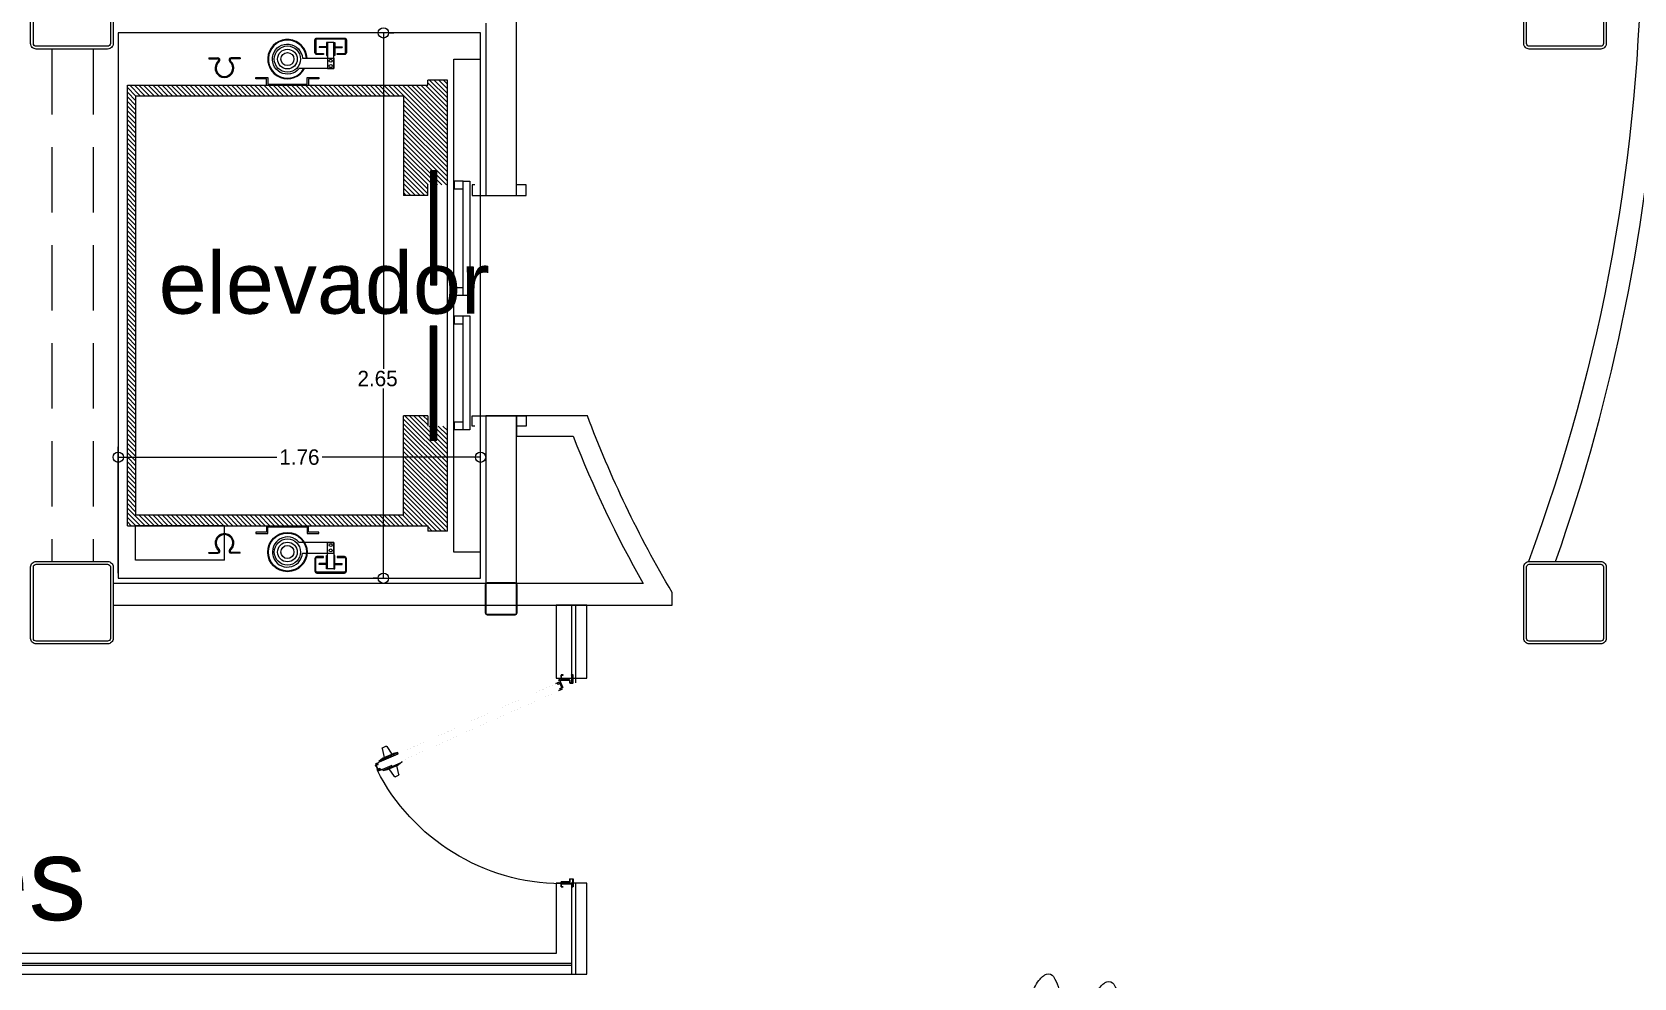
# Model space of a CAD drawing. Header units: millimetres. Extents: x 744843 to 745492, y 2520966 to 2521458.
# Drawn here: x 745341.33 to 745349.11, y 2521145.21 to 2521149.8 of the extents above; entities that cross this region are included whole.
import ezdxf

# ---------------------------------------------------------------- set-up
doc = ezdxf.new("R2010")
doc.units = ezdxf.units.MM
doc.header["$PDMODE"] = 35
doc.header["$PDSIZE"] = 1
doc.linetypes.add('HIDDEN', pattern=[9.525, 6.35, -3.175])
for name, color, linetype, lineweight in [('A-Columnas_Secun', 74, 'Continuous', 20), ('A_Cotas_Interiores', 8, 'Continuous', 20), ('A_Elevador', 6, 'Continuous', 0), ('A_Muebles', 8, 'Continuous', 20), ('A_Muros', 30, 'Continuous', 20), ('A_Proyecciones', 192, 'HIDDEN', 20), ('A_Puertas', 8, 'Continuous', 0), ('A_Textos', 4, 'Continuous', 20), ('A_Ventanas', 4, 'Continuous', 20)]:
    doc.layers.add(name, color=color, linetype=linetype, lineweight=lineweight)
doc.layers.add('A_Muebles_fijos', color=8, linetype='Continuous')
doc.styles.add('Arial', font='arial.ttf', dxfattribs={"height": 1})
doc.dimstyles.new('EJES', dxfattribs={"dimtxt": 0.25, "dimasz": 0.25, "dimexe": 0.5, "dimexo": 0.25, "dimgap": 0.01, "dimtad": 0, "dimtih": 1, "dimtoh": 1, "dimzin": 4, "dimdsep": 46, "dimtxsty": 'Standard', "dimblk": 'ORIGIN', "dimcen": 0.09, "dimclrd": 8, "dimclre": 8, "dimclrt": 4, "dimadec": 1, "dimazin": 0, "dimtfac": 1, "dimtofl": 0, "dimtmove": 2, "dimatfit": 3, "dimfxl": 0.15, "dimtolj": 1, "dimtzin": 0, "dimlwd": -1, "dimlwe": -1, "dimarcsym": 0})

# ---------------------------------------------------------------- blocks, each defined once
blk = doc.blocks.new('_Origin')
at = {"color": 0, "linetype": 'ByBlock', "lineweight": -2}
blk.add_line((0, 0), (-1, 0), dxfattribs=at)
blk.add_circle((0, 0), 0.5, dxfattribs=at)
blk = doc.blocks.new('*D37')
at = {"layer": 'A_Cotas_Interiores', "color": 8, "transparency": 16777216}
for p, q in [((745343.0608, 2521149.7979), (745343.0858, 2521149.7979)), ((745343.0358, 2521149.7479), (745343.0358, 2521148.1654)), ((745343.0358, 2521147.1979), (745343.0358, 2521148.0704)), ((745343.0108, 2521147.1479), (745342.9858, 2521147.1479))]:
    blk.add_line(p, q, dxfattribs=at)
at = {"layer": 'Defpoints', "color": 0, "transparency": 16777216}
for p in [(745343.0358, 2521149.7979), (745343.0358, 2521147.1479), (745343.0358, 2521147.1479)]:
    blk.add_point(p, dxfattribs=at)
at = {"layer": 'A_Cotas_Interiores', "color": 8, "transparency": 16777216, "xscale": 0.05, "yscale": 0.05, "zscale": 0.05}
for p, rotation in [((745343.0358, 2521149.7979), 90), ((745343.0358, 2521147.1479), 270)]:
    blk.add_blockref('_Origin', p, dxfattribs=dict(at, rotation=rotation))
at = {"layer": 'A_Cotas_Interiores', "color": 4, "transparency": 16777216, "insert": (745343.0075, 2521148.1179), "char_height": 0.075, "attachment_point": 5}
blk.add_mtext('\\A1;2.65', dxfattribs=at)
blk = doc.blocks.new('*D38')
at = {"layer": 'A_Cotas_Interiores', "color": 8, "transparency": 16777216}
for p, q in [((745341.7479, 2521147.1729), (745341.7479, 2521147.786)), ((745343.5079, 2521147.1729), (745343.5079, 2521147.786)), ((745341.7979, 2521147.736), (745342.5179, 2521147.736)), ((745343.4579, 2521147.736), (745342.7379, 2521147.736))]:
    blk.add_line(p, q, dxfattribs=at)
at = {"layer": 'Defpoints', "color": 0, "transparency": 16777216}
for p in [(745341.7479, 2521147.736), (745341.7479, 2521147.1479), (745343.5079, 2521147.1479)]:
    blk.add_point(p, dxfattribs=at)
at = {"layer": 'A_Cotas_Interiores', "color": 8, "transparency": 16777216, "xscale": 0.05, "yscale": 0.05, "zscale": 0.05, "rotation": 180}
blk.add_blockref('_Origin', (745341.7479, 2521147.736), dxfattribs=at)
at = {"layer": 'A_Cotas_Interiores', "color": 8, "transparency": 16777216, "xscale": 0.05, "yscale": 0.05, "zscale": 0.05}
blk.add_blockref('_Origin', (745343.5079, 2521147.736), dxfattribs=at)
at = {"layer": 'A_Cotas_Interiores', "color": 4, "transparency": 16777216, "insert": (745342.6279, 2521147.736), "char_height": 0.075, "attachment_point": 5}
blk.add_mtext('\\A1;1.76', dxfattribs=at)
blk = doc.blocks.new('puerta 100')
at = {"layer": 'A_Puertas'}
for p, q in [((0.3387, 0.8689), (0.3317, 0.8527)), ((0.3417, 0.8705), (0.3864, 0.8608)), ((0.4022, 0.8858), (0.3627, 0.795)), ((0.39, 0.8691), (0.3666, 0.8153)), ((0.4077, 0.8834), (0.3682, 0.7926)), ((0.4022, 0.8858), (0.39, 0.8691)), ((0.4077, 0.8834), (0.4022, 0.8858)), ((0.4488, 0.8655), (0.4093, 0.7748)), ((0.4121, 0.8882), (0.4102, 0.889)), ((0.4432, 0.8679), (0.4233, 0.822)), ((0.4488, 0.8655), (0.4433, 0.8679)), ((0.4437, 0.8722), (0.4449, 0.8717)), ((0.4488, 0.8655), (0.4449, 0.8452)), ((0.333, 0.8485), (0.3704, 0.8241)), ((0.3627, 0.795), (0.3666, 0.8153)), ((0.3682, 0.7926), (0.3627, 0.795)), ((0.4093, 0.7748), (0.4215, 0.7914)), ((0.4449, 0.8452), (0.4215, 0.7914)), ((0.4687, 0.7895), (0.4253, 0.8002)), ((0.4789, 0.8108), (0.4413, 0.8369)), ((0.4797, 0.8076), (0.4727, 0.7914)), ((0.4038, 0.7772), (0.4093, 0.7748)), ((0, 0.0008), (0, -0.0554)), ((0.0079, 0.0036), (0.0079, 0.0018)), ((0.0079, 0.0008), (0.0079, -0.03)), ((0.0092, 0.0028), (0.0092, 0.0018)), ((0.0092, 0.0008), (0.0092, -0.03)), ((0.0163, 0.0065), (0.046, -0.0065)), ((0.0164, 0.0079), (0.0465, -0.0053)), ((0.0263, 0.0269), (0.0197, 0.0118)), ((0.0211, 0.0124), (0.024, 0.019)), ((0.024, 0.019), (0.0296, 0.0165)), ((0.0244, 0.0199), (0.0272, 0.0265)), ((0.031, 0.017), (0.0244, 0.0199)), ((0.0296, 0.0165), (0.0247, 0.0052)), ((0.0247, 0.0052), (0.0464, -0.0043)), ((0.0272, 0.0265), (0.026, 0.0271)), ((0.0272, 0.0265), (0.0263, 0.0269)), ((0.0269, 0.0076), (0.031, 0.017)), ((0.0467, -0.001), (0.0269, 0.0076)), ((0.0464, -0.0043), (0.0513, 0.007)), ((0.0508, 0.0084), (0.0467, -0.001)), ((0.0574, 0.0055), (0.0508, 0.0084)), ((0.0513, 0.007), (0.057, 0.0046)), ((0.057, 0.0046), (0.0541, -0.002)), ((0.0547, -0.0034), (0.0612, 0.0117)), ((0.0603, 0.0121), (0.0574, 0.0055)), ((0.0603, 0.0121), (0.0615, 0.0116)), ((0.0612, 0.0117), (0.0603, 0.0121)), ((1, 0.0009), (1, -0.0554)), ((0.0079, -0.03), (0.008, -0.0301)), ((0.008, -0.0301), (0.0091, -0.0301)), ((0.0091, -0.0301), (0.0092, -0.03)), ((0.0462, -0.0064), (0.0466, -0.0054)), ((0.0466, -0.0054), (0.0465, -0.0053))]:
    blk.add_line(p, q, dxfattribs=at)
at = {"layer": 'A_Puertas', "const_width": 0.000051}
for points in [[(0.0228, 0.0138), (0.0216, 0.011, -1), (0.0198, 0.0118), (0.4037, 0.8731), (0.4163, 0.9021, -1), (0.4181, 0.9013), (0.4169, 0.8985), (0.4173, 0.8983), (0.4186, 0.9011, 1), (0.4159, 0.9023), (0.4032, 0.8733), (0.0193, 0.012, 1), (0.022, 0.0108), (0.0233, 0.0136)], [(0.054, 0.0002), (0.0528, -0.0026, 1), (0.0546, -0.0034), (0.4385, 0.8579), (0.4511, 0.8869, 1), (0.4493, 0.8877), (0.4481, 0.885), (0.4476, 0.8851), (0.4489, 0.8879, -1), (0.4516, 0.8868), (0.4389, 0.8577), (0.055, -0.0035, -1), (0.0523, -0.0024), (0.0536, 0.0004)]]:
    blk.add_lwpolyline(points, format="xyb", close=True, dxfattribs=at)
at = {"layer": 'A_Puertas'}
for points in [[(0.444, 0.8911), (0.4242, 0.8998), (0.4201, 0.8903), (0.4135, 0.8932), (0.4106, 0.8866), (0.4097, 0.887), (0.4162, 0.9021, -2.414214), (0.4168, 0.9008), (0.4139, 0.8942), (0.4196, 0.8917), (0.4253, 0.9049), (0.4263, 0.9045), (0.4254, 0.9026), (0.4453, 0.894), (0.4461, 0.8959), (0.447, 0.8955), (0.4413, 0.8822), (0.4469, 0.8798), (0.4498, 0.8864, -2.414214), (0.4512, 0.8869), (0.4446, 0.8718), (0.4437, 0.8722), (0.4465, 0.8788), (0.4399, 0.8817)], [(-0.0153, -0.0074), (-0.0153, 0.0007, -0.414214), (-0.0143, 0.0018), (0.0092, 0.0018, -0.414214), (0.0102, 0.0007), (0.0102, -0.039, 0.414214), (0.0112, -0.04), (0.0234, -0.04, -0.414214), (0.0245, -0.0411), (0.0245, -0.0553, -0.414214), (0.0234, -0.0564), (-0.0143, -0.0564, -0.414214), (-0.0153, -0.0553), (-0.0153, -0.0472), (-0.0144, -0.0472), (-0.0144, -0.0553, 0.414214), (-0.0143, -0.0554), (0.0234, -0.0554, 0.414214), (0.0236, -0.0553), (0.0236, -0.0411, 0.414214), (0.0234, -0.041), (0.0112, -0.041, -0.414214), (0.0093, -0.039), (0.0093, 0.0007, 0.414214), (0.0092, 0.0008), (-0.0143, 0.0008, 0.414214), (-0.0144, 0.0007), (-0.0144, -0.0074)], [(1.0153, -0.0074), (1.0153, 0.0008, 0.414214), (1.0143, 0.0018), (0.9908, 0.0018, 0.414214), (0.9898, 0.0008), (0.9898, -0.039, -0.414214), (0.9888, -0.04), (0.9766, -0.04, 0.414214), (0.9755, -0.041), (0.9755, -0.0553, 0.414214), (0.9766, -0.0563), (1.0143, -0.0563, 0.414214), (1.0153, -0.0553), (1.0153, -0.0471), (1.0144, -0.0471), (1.0144, -0.0553, -0.414214), (1.0143, -0.0554), (0.9766, -0.0554, -0.414214), (0.9764, -0.0553), (0.9764, -0.041, -0.414214), (0.9766, -0.0409), (0.9888, -0.0409, 0.414214), (0.9907, -0.039), (0.9907, 0.0008, -0.414214), (0.9908, 0.0009), (1.0143, 0.0009, -0.414214), (1.0144, 0.0008), (1.0144, -0.0074)]]:
    blk.add_lwpolyline(points, format="xyb", close=True, dxfattribs=at)
blk.add_circle((0.0112, 0.0075), 0.00206, dxfattribs=at)
for centre, radius, start, end in [((0.3411, 0.868), 0.00255, 77.51541, 158.65095), ((-0.0132, -0.0073), 1.0133, 0.51479, 63.01508), ((0.3351, 0.8515), 0.00361, 160.49399, 235.18235), ((0.4695, 0.793), 0.00361, 257.78993, 332.47829), ((0.4774, 0.8087), 0.00255, 334.32133, 55.45687), ((0.0112, 0.0075), 0.00515, 246.35319, 229.45476), ((0.0207, 0.0114), 0.00103, 156.48614, 66.48614), ((0.0537, -0.003), 0.00103, 66.48614, 336.48614)]:
    blk.add_arc(centre, radius, start, end, dxfattribs=at)
blk = doc.blocks.new('Silla_Minus')
at = {"layer": 'A_Muebles'}
for p, q in [((-8.909, -8.6868), (-8.909, -9.6919)), ((-8.909, -8.6868), (-8.7818, -8.6868)), ((-8.8943, -8.6868), (-8.8943, -9.2283)), ((-8.3126, -8.6868), (-8.3546, -8.6868)), ((-8.3273, -8.6868), (-8.3273, -9.2283)), ((-8.3126, -8.6868), (-8.3126, -9.661)), ((-8.738, -8.7174), (-8.7535, -8.9618)), ((-8.4558, -8.7707), (-8.4692, -8.9199)), ((-8.8943, -8.808), (-8.8039, -8.808)), ((-8.8024, -8.8546), (-8.8202, -9.288)), ((-8.3273, -8.808), (-8.371, -8.808)), ((-8.6735, -8.9711), (-8.6735, -8.9199)), ((-8.9675, -9.1295), (-8.9675, -9.3346)), ((-8.959, -9.121), (-8.9532, -9.121)), ((-8.9446, -9.1295), (-8.9446, -9.3346)), ((-8.9446, -9.1566), (-8.909, -9.1566)), ((-8.9446, -9.1641), (-8.909, -9.1641)), ((-8.7668, -9.1808), (-8.7268, -9.1528)), ((-8.5314, -9.1808), (-8.5269, -9.3532)), ((-8.2771, -9.1566), (-8.3126, -9.1566)), ((-8.2771, -9.1641), (-8.3126, -9.1641)), ((-8.2771, -9.1295), (-8.2771, -9.3346)), ((-8.2627, -9.121), (-8.2685, -9.121)), ((-8.2541, -9.1295), (-8.2541, -9.3346)), ((-8.9446, -9.2005), (-8.909, -9.2005)), ((-8.9446, -9.208), (-8.909, -9.208)), ((-8.909, -9.2283), (-8.8824, -9.2283)), ((-8.8824, -9.2283), (-8.8824, -9.6842)), ((-8.7802, -9.2087), (-8.7313, -9.3579)), ((-8.7002, -9.1948), (-8.6868, -9.2414)), ((-8.6247, -9.4651), (-8.6691, -9.1901)), ((-8.3393, -9.2283), (-8.3393, -9.6607)), ((-8.3126, -9.2283), (-8.3393, -9.2283)), ((-8.2771, -9.2005), (-8.3126, -9.2005)), ((-8.2771, -9.208), (-8.3126, -9.208)), ((-8.8824, -9.2647), (-8.8192, -9.2647)), ((-8.8202, -9.288), (-8.789, -9.535)), ((-8.6377, -9.2647), (-8.5876, -9.2647)), ((-8.4319, -9.2647), (-8.3393, -9.2647)), ((-8.9979, -9.4141), (-8.9979, -9.6393)), ((-8.9851, -9.4013), (-8.9797, -9.4013)), ((-8.9668, -9.4141), (-8.9668, -9.6562)), ((-8.959, -9.3432), (-8.9532, -9.3432)), ((-8.2627, -9.3432), (-8.2685, -9.3432)), ((-8.2548, -9.4141), (-8.2548, -9.7062)), ((-8.2366, -9.4013), (-8.242, -9.4013)), ((-8.2237, -9.4141), (-8.2237, -9.699)), ((-9.0608, -9.4428), (-9.0608, -9.6021)), ((-9.0523, -9.4342), (-9.0465, -9.4342)), ((-9.0379, -9.4428), (-9.0379, -9.6016)), ((-8.1837, -9.4428), (-8.1837, -9.6279)), ((-8.1694, -9.4342), (-8.1752, -9.4342)), ((-8.1608, -9.4428), (-8.1608, -9.6332)), ((-8.789, -9.535), (-8.7846, -9.6049)), ((-8.6365, -9.6197), (-8.6365, -9.5638)), ((-8.4247, -9.507), (-8.3938, -9.6532)), ((-9.0658, -9.689), (-9.0029, -9.6296)), ((-9.0533, -9.701), (-8.9938, -9.6448)), ((-9.0233, -9.6311), (-9.0168, -9.6427)), ((-8.9946, -9.6456), (-9.0029, -9.6296)), ((-8.9668, -9.6562), (-8.9954, -9.6441)), ((-8.6424, -9.6499), (-8.6765, -9.6243)), ((-8.6765, -9.6243), (-8.6581, -9.685)), ((-8.6477, -9.6765), (-8.6365, -9.6197)), ((-8.6365, -9.6197), (-8.591, -9.673)), ((-8.5654, -9.6104), (-8.61, -9.6507)), ((-8.591, -9.673), (-8.5654, -9.6104)), ((-9.0658, -9.689), (-9.0533, -9.701)), ((-9.0608, -9.6669), (-9.0608, -9.6843)), ((-9.0608, -9.6938), (-9.0608, -10.1411)), ((-8.2139, -9.6862), (-8.133, -9.705)), ((-8.2071, -9.6702), (-8.1271, -9.6888)), ((-8.1919, -9.6601), (-8.1984, -9.6717)), ((-9.0379, -9.7547), (-9.0379, -10.1411)), ((-8.3393, -9.7948), (-8.3393, -9.8845)), ((-8.3126, -9.8026), (-8.3126, -9.8845)), ((-8.9979, -9.8176), (-8.9979, -10.1697)), ((-8.9668, -9.8321), (-8.9668, -10.1697)), ((-8.909, -9.8385), (-8.909, -9.8845)), ((-8.8824, -9.8346), (-8.8824, -9.8845)), ((-8.2548, -9.818), (-8.2548, -10.1697)), ((-8.2237, -9.8222), (-8.2237, -10.1697)), ((-8.1837, -9.8246), (-8.1837, -10.1411)), ((-8.1608, -9.8196), (-8.1608, -10.1411)), ((-8.909, -9.8845), (-8.9179, -9.8845)), ((-8.9179, -9.8845), (-8.9179, -9.9938)), ((-8.8756, -9.9938), (-8.8756, -9.8845)), ((-8.3461, -9.9938), (-8.3461, -9.8845)), ((-8.3037, -9.8845), (-8.3037, -9.9938)), ((-8.9072, -10.0045), (-8.8863, -10.0045)), ((-8.3144, -10.0045), (-8.3354, -10.0045)), ((-9.0523, -10.1496), (-9.0465, -10.1496)), ((-8.9851, -10.1825), (-8.9797, -10.1825)), ((-8.2366, -10.1825), (-8.242, -10.1825)), ((-8.1694, -10.1496), (-8.1752, -10.1496))]:
    blk.add_line(p, q, dxfattribs=at)
for points in [[(-8.7622, -8.7334, -0.02761), (-8.7709, -8.7201, -0.039646), (-8.7756, -8.7101, -0.146099), (-8.7805, -8.6405, -0.128587), (-8.7445, -8.5703, -0.049413), (-8.728, -8.5552, -0.065771), (-8.7134, -8.547, -0.368752), (-8.6786, -8.5588, -0.114899), (-8.6467, -8.6588, -0.093922), (-8.6525, -8.713, -0.093617), (-8.6778, -8.7614)], [(-8.4692, -8.7707, -0.02761), (-8.4778, -8.7574, -0.039646), (-8.4825, -8.7474, -0.146099), (-8.4875, -8.6778, -0.128587), (-8.4514, -8.6076, -0.049413), (-8.4349, -8.5925, -0.065771), (-8.4203, -8.5843, -0.368752), (-8.3855, -8.5961, -0.114899), (-8.3536, -8.6961, -0.093922), (-8.3594, -8.7503, -0.093617), (-8.3847, -8.7987)], [(-8.6646, -9.2087, 0.028814), (-8.6545, -9.1586, 0.034107), (-8.6513, -9.1155, 0.092578), (-8.6661, -9.0335, -0.123504), (-8.6735, -8.9711, -0.267799), (-8.6479, -8.9375, 0.228638), (-8.6157, -8.9012, 0.179231), (-8.622, -8.8225, 0.127594), (-8.6913, -8.7381, 0.036639), (-8.7232, -8.7182, 0.107238), (-8.7357, -8.7148, 0.228587), (-8.7629, -8.7261, 0.094381), (-8.7979, -8.7847, 0.071996), (-8.8051, -8.819, 0.070714), (-8.8024, -8.8546)], [(-8.5225, -8.8406, -0.137825), (-8.4961, -8.7908, -0.17486), (-8.4558, -8.7707, -0.240836), (-8.3781, -8.7996, -0.200219), (-8.3447, -8.8919, -0.012905), (-8.3494, -8.955, -0.031711), (-8.3536, -8.9805, -0.004257), (-8.3612, -9.0122, 0.005586), (-8.367, -9.0364, 0.022385), (-8.3724, -9.0671, -0.014259), (-8.3803, -9.1155, -0.101121), (-8.3937, -9.1482, -0.057909), (-8.4336, -9.1948)], [(-9.0878, -9.5832, -0.035854), (-9.0754, -9.5712, -0.02889), (-9.0695, -9.5668, -0.023367), (-9.0615, -9.5621)], [(-9.0379, -9.5591, -0.045968), (-9.0307, -9.5637, -0.062563), (-9.0263, -9.5682, -0.039214), (-9.0193, -9.5788, -0.093432), (-9.0176, -9.5839, -0.044057), (-9.0174, -9.589, -0.012259), (-9.0188, -9.6075, -0.023943), (-9.0203, -9.6178, -0.018258), (-9.0233, -9.6311)], [(-8.9668, -9.6562, 0.10023), (-8.9549, -9.6787, 0.144881), (-8.9402, -9.6888, 0.097572), (-8.9114, -9.6921, 0.093666), (-8.8824, -9.6842, 0.066657), (-8.8436, -9.6584, -0.046022), (-8.789, -9.6189, -0.026375), (-8.7106, -9.5778, -0.034278), (-8.6468, -9.5537, -0.101906), (-8.5722, -9.547, -0.11518), (-8.5136, -9.577, -0.108908), (-8.4296, -9.6294, 0.155869), (-8.367, -9.6609, 0.075699), (-8.3412, -9.661, -0.070688), (-8.3136, -9.6609, -0.250995), (-8.2762, -9.6881, 0.307803), (-8.2425, -9.7075, 0.18632), (-8.2229, -9.6981, 0.123875), (-8.2071, -9.6702)], [(-9.0509, -9.675, -0.023788), (-9.0655, -9.6627, -0.029716), (-9.076, -9.6517, -0.014106), (-9.0874, -9.6375, -0.007837), (-9.0894, -9.6347, -0.126486)], [(-9.0608, -9.5785, 0.074241), (-9.0637, -9.5844, 0.085352), (-9.0645, -9.59, 0.076373), (-9.0628, -9.5985, 0.116837), (-9.0597, -9.6033, 0.102799), (-9.0555, -9.6059, 0.090224), (-9.05, -9.6069, 0.114062), (-9.0432, -9.6053, 0.096574), (-9.0367, -9.6003, 0.086284), (-9.0334, -9.595, 0.068982), (-9.0315, -9.5875, 0.127335), (-9.0327, -9.5799, 0.107053), (-9.0379, -9.5724)], [(-8.1835, -9.5887, 0.045968), (-8.1903, -9.5938, 0.062563), (-8.1945, -9.5986, 0.039214), (-8.2007, -9.6096, 0.093432), (-8.202, -9.6148, 0.044057), (-8.2019, -9.62, 0.012259), (-8.1994, -9.6383, 0.023943), (-8.1972, -9.6485, 0.018258), (-8.1932, -9.6615)], [(-8.1608, -9.6048, -0.100441), (-8.1561, -9.6122, -0.085352), (-8.1549, -9.6178, -0.076373), (-8.156, -9.6264, -0.116837), (-8.1588, -9.6314, -0.102799), (-8.1628, -9.6343, -0.090224), (-8.1682, -9.6356, -0.114062), (-8.1751, -9.6345, -0.096574), (-8.182, -9.6299, -0.086284), (-8.1856, -9.6249, -0.068982), (-8.1879, -9.6175, -0.127335), (-8.1873, -9.6098, -0.086498), (-8.1837, -9.6033)], [(-8.1372, -9.6024, 0.007213), (-8.1398, -9.6002, 0.02889), (-8.1458, -9.5958, 0.043351), (-8.1608, -9.5877)], [(-8.8383, -9.8177, -0.069883), (-8.8864, -9.8355, -0.07999), (-8.9313, -9.838, -0.033203), (-8.9723, -9.8309, -0.076599), (-8.989, -9.824, -0.109228), (-9.0105, -9.8035, -0.048064), (-9.0424, -9.7447, -0.049606), (-9.0512, -9.7162, -0.017184), (-9.0539, -9.7005)], [(-8.1271, -9.6888, 0.02161), (-8.1326, -9.7038, 0.025807), (-8.136, -9.7168, 0.117541), (-8.1347, -9.7587, -0.152168), (-8.136, -9.7914, -0.137553), (-8.1518, -9.8138, -0.144619), (-8.176, -9.824, -0.04388), (-8.1985, -9.8244, -0.020178), (-8.247, -9.8193, -0.045546), (-8.3046, -9.8053, 0.036632), (-8.3758, -9.7867, 0.102286), (-8.4318, -9.7879, 0.025035), (-8.5154, -9.8018)], [(-8.1432, -9.685, 0.011378), (-8.1393, -9.6807, 0.014106), (-8.1279, -9.6665, 0.007837), (-8.1259, -9.6637, 0.126486)], [(-8.6757, -9.8224, -0.013145), (-8.7471, -9.8312, -0.051413), (-8.7868, -9.834, -0.052386), (-8.8269, -9.8285, -0.052386), (-8.865, -9.8148)]]:
    blk.add_lwpolyline(points, format="xyb", dxfattribs=at)
for points in [[(-8.5225, -8.8406), (-8.5358, -8.9665), (-8.5358, -9.1109), (-8.5669, -9.1528)], [(-8.6247, -9.4651), (-8.5669, -9.1528)], [(-8.4558, -9.1715), (-8.4247, -9.2926)], [(-8.4247, -9.2926), (-8.4247, -9.507)]]:
    blk.add_lwpolyline(points, dxfattribs=at)
blk.add_lwpolyline([(-8.6809, -9.806, 0.06986), (-8.6624, -9.8502, 0.081696), (-8.636, -9.8817, 0.106931), (-8.6016, -9.9003, 0.135736), (-8.5706, -9.9007, 0.135736), (-8.5437, -9.8851, 0.106931), (-8.5229, -9.852, 0.081696), (-8.5153, -9.8116, 0.06986), (-8.5209, -9.764, 0.06986), (-8.5394, -9.7198, 0.081696), (-8.5658, -9.6884, 0.106931), (-8.6002, -9.6698, 0.135736), (-8.6313, -9.6694, 0.135736), (-8.6581, -9.685, 0.106931), (-8.679, -9.7181, 0.081696), (-8.6865, -9.7584, 0.06986)], format="xyb", close=True, dxfattribs=at)
for centre, radius, start, end in [((-8.959, -9.1295), 0.00856, 90, 180), ((-8.9532, -9.1295), 0.00856, 0, 90), ((-8.2685, -9.1295), 0.00856, 90, 180), ((-8.2627, -9.1295), 0.00856, 0, 90), ((-8.959, -9.3346), 0.00856, 180, 270), ((-8.9532, -9.3346), 0.00856, 270, 0), ((-8.2685, -9.3346), 0.00856, 180, 270), ((-8.2627, -9.3346), 0.00856, 270, 0), ((-8.9851, -9.4141), 0.0128, 90, 180), ((-8.9797, -9.4141), 0.0128, 0, 90), ((-8.242, -9.4141), 0.0128, 90, 180), ((-8.2366, -9.4141), 0.0128, 0, 90), ((-9.0523, -9.4428), 0.00856, 90, 180), ((-9.0465, -9.4428), 0.00856, 0, 90), ((-8.5897, -9.6749), 0.1958, 91.11848, 146.77338), ((-8.1752, -9.4428), 0.00856, 90, 180), ((-8.1694, -9.4428), 0.00856, 0, 90), ((-8.5401, -9.6104), 0.1125, 24.94152, 106.17871), ((-9.0188, -9.6124), 0.074, 154.83219, 197.49973), ((-8.199, -9.6432), 0.074, 346.30762, 33.39633), ((-8.583, -9.7498), 0.0556, 52.54237, 183.09204), ((-8.6704, -9.767), 0.035, 23.92366, 112.29899), ((-8.561, -9.7801), 0.0822, 160.6396, 234.00273), ((-8.4225, -9.982), 0.2195, 60.26151, 115.48366), ((-8.5868, -8.9235), 0.9519, 252.56861, 266.52801), ((-8.7518, -9.5891), 0.2281, 251.38984, 288.09722), ((-8.6581, -8.9235), 0.9519, 277.74377, 288.93334), ((-8.9072, -9.9938), 0.0107, 180, 270), ((-8.8863, -9.9938), 0.0107, 270, 0), ((-8.3354, -9.9938), 0.0107, 180, 270), ((-8.3144, -9.9938), 0.0107, 270, 0), ((-9.0523, -10.1411), 0.00856, 180, 270), ((-9.0465, -10.1411), 0.00856, 270, 0), ((-8.9851, -10.1697), 0.0128, 180, 270), ((-8.9797, -10.1697), 0.0128, 270, 0), ((-8.242, -10.1697), 0.0128, 180, 270), ((-8.2366, -10.1697), 0.0128, 270, 0), ((-8.1752, -10.1411), 0.00856, 180, 270), ((-8.1694, -10.1411), 0.00856, 270, 0)]:
    blk.add_arc(centre, radius, start, end, dxfattribs=at)

msp = doc.modelspace()

# ---------------------------------------------------------------- hatches: boundary and pattern name
at = {"layer": 'A_Elevador'}
for points in [[(745342.2936, 2521149.6611, -0.695188), (745342.2638, 2521149.5813, -0.695213), (745342.2339, 2521149.6611, 0.694672), (745342.2298, 2521149.6721), (745342.1873, 2521149.6721), (745342.1873, 2521149.6765), (745342.2311, 2521149.6765, -0.701527), (745342.2379, 2521149.6577, 0.700851), (745342.2638, 2521149.5859, 0.700847), (745342.2897, 2521149.6577, -0.701524), (745342.2965, 2521149.6765), (745342.3402, 2521149.6765), (745342.3402, 2521149.6721), (745342.2977, 2521149.6721, 0.694626)], [(745342.2341, 2521147.2846, -0.695188), (745342.2639, 2521147.3644, -0.695213), (745342.2938, 2521147.2846, 0.694672), (745342.2979, 2521147.2736), (745342.3404, 2521147.2736), (745342.3404, 2521147.2692), (745342.2966, 2521147.2692, -0.701527), (745342.2898, 2521147.288, 0.700851), (745342.2639, 2521147.3598, 0.700847), (745342.238, 2521147.288, -0.701524), (745342.2312, 2521147.2692), (745342.1875, 2521147.2692), (745342.1875, 2521147.2736), (745342.23, 2521147.2736, 0.694626)]]:
    msp.add_hatch(color=256, dxfattribs=at).paths.add_polyline_path(points)
h = msp.add_hatch(dxfattribs=at)
h.set_pattern_fill('LINE', scale=0.005, angle=45, style=0)
h.set_pattern_definition([(315, (745346.732149, 2521146.365586), (-0.01122532, -0.01122532), [])])
h.paths.add_polyline_path([(745343.3468, 2521147.3772), (745343.2512, 2521147.3772), (745343.2512, 2521147.4027), (745342.6715, 2521147.4027), (745342.6715, 2521147.4027), (745342.4677, 2521147.4027), (745342.4677, 2521147.4027), (745341.7925, 2521147.4027), (745341.7925, 2521149.543), (745342.4677, 2521149.543), (745342.4677, 2521149.543), (745342.6715, 2521149.543), (745342.6715, 2521149.543), (745343.2512, 2521149.543), (745343.2512, 2521149.5685), (745343.3468, 2521149.5685), (745343.3468, 2521149.0589), (745343.2512, 2521149.0589), (745343.2512, 2521149.0079), (745343.1334, 2521149.0079), (745343.1334, 2521149.4921), (745341.8339, 2521149.4921), (745341.8339, 2521147.4536), (745343.1334, 2521147.4536), (745343.1334, 2521147.9378), (745343.2512, 2521147.9378), (745343.2512, 2521147.8868), (745343.3468, 2521147.8868)])
h = msp.add_hatch(dxfattribs=at)
h.set_pattern_fill('LINE', scale=0.001, style=0)
h.set_pattern_definition([(0, (745346.732149, 2521146.3655863), (0, -0.003175), [])])
h.paths.add_polyline_path([(745343.2638, 2521147.8186), (745343.2957, 2521147.8186), (745343.2957, 2521148.3729), (745343.2638, 2521148.3729)])
h.paths.add_polyline_path([(745343.264, 2521148.5729), (745343.2958, 2521148.5729), (745343.2958, 2521149.1271), (745343.264, 2521149.1271)])

# ---------------------------------------------------------------- linework, layer by layer
at = {"layer": 'A-Columnas_Secun'}
for points in [[(745341.3224, 2521150.0929), (745341.3224, 2521150.0929, -0.414214), (745341.3491, 2521150.1196), (745341.6962, 2521150.1196, -0.414214), (745341.7229, 2521150.0929), (745341.7229, 2521149.7458, -0.414214), (745341.6962, 2521149.7191), (745341.3491, 2521149.7191, -0.414214), (745341.3224, 2521149.7458), (745341.3224, 2521150.0929)], [(745348.5754, 2521150.0929), (745348.5754, 2521150.0929, -0.414214), (745348.6021, 2521150.1196), (745348.9492, 2521150.1196, -0.414214), (745348.9759, 2521150.0929), (745348.9759, 2521149.7458, -0.414214), (745348.9492, 2521149.7191), (745348.6021, 2521149.7191, -0.414214), (745348.5754, 2521149.7458), (745348.5754, 2521150.0929)], [(745341.3224, 2521147.2027), (745341.3224, 2521147.2027, -0.414214), (745341.3491, 2521147.2294), (745341.6962, 2521147.2294, -0.414214), (745341.7229, 2521147.2027), (745341.7229, 2521146.8556, -0.414214), (745341.6962, 2521146.8289), (745341.3491, 2521146.8289, -0.414214), (745341.3224, 2521146.8556), (745341.3224, 2521147.2027)], [(745348.5754, 2521147.2027), (745348.5754, 2521147.2027, -0.414214), (745348.6021, 2521147.2294), (745348.9492, 2521147.2294, -0.414214), (745348.9759, 2521147.2027), (745348.9759, 2521146.8556, -0.414214), (745348.9492, 2521146.8289), (745348.6021, 2521146.8289, -0.414214), (745348.5754, 2521146.8556), (745348.5754, 2521147.2027)]]:
    msp.add_lwpolyline(points, format="xyb", dxfattribs=at)
for points in [[(745341.3357, 2521150.0929, -0.414214), (745341.3491, 2521150.1062), (745341.6962, 2521150.1062, -0.414214), (745341.7095, 2521150.0929), (745341.7095, 2521149.7458, -0.414214), (745341.6962, 2521149.7325), (745341.3491, 2521149.7325, -0.414214), (745341.3357, 2521149.7458)], [(745348.5888, 2521150.0929, -0.414214), (745348.6021, 2521150.1062), (745348.9492, 2521150.1062, -0.414214), (745348.9625, 2521150.0929), (745348.9625, 2521149.7458, -0.414214), (745348.9492, 2521149.7325), (745348.6021, 2521149.7325, -0.414214), (745348.5888, 2521149.7458)], [(745341.3357, 2521147.2027, -0.414214), (745341.3491, 2521147.216), (745341.6962, 2521147.216, -0.414214), (745341.7095, 2521147.2027), (745341.7095, 2521146.8556, -0.414214), (745341.6962, 2521146.8423), (745341.3491, 2521146.8423, -0.414214), (745341.3357, 2521146.8556)], [(745348.5888, 2521147.2027, -0.414214), (745348.6021, 2521147.216), (745348.9492, 2521147.216, -0.414214), (745348.9625, 2521147.2027), (745348.9625, 2521146.8556, -0.414214), (745348.9492, 2521146.8423), (745348.6021, 2521146.8423, -0.414214), (745348.5888, 2521146.8556)], [(745343.6754, 2521147.1254), (745343.5404, 2521147.1254, 0.414214), (745343.5304, 2521147.1154), (745343.5304, 2521146.9804, 0.414214), (745343.5404, 2521146.9704), (745343.6754, 2521146.9704, 0.414214), (745343.6854, 2521146.9804), (745343.6854, 2521147.1154, 0.414214)], [(745343.6754, 2521147.1229), (745343.5404, 2521147.1229, 0.414214), (745343.5329, 2521147.1154), (745343.5329, 2521146.9804, 0.414214), (745343.5404, 2521146.9729), (745343.6754, 2521146.9729, 0.414214), (745343.6829, 2521146.9804), (745343.6829, 2521147.1154, 0.414214)]]:
    msp.add_lwpolyline(points, format="xyb", close=True, dxfattribs=at)
at = {"layer": 'A_Elevador'}
for p, q in [((745342.7241, 2521149.7307), (745342.7241, 2521149.7262)), ((745342.7593, 2521149.7307), (745342.7241, 2521149.7307)), ((745342.7593, 2521149.7262), (745342.7241, 2521149.7262)), ((745342.7593, 2521149.7517), (745342.7593, 2521149.688)), ((745342.7639, 2521149.7517), (745342.7593, 2521149.7517)), ((745342.7958, 2521149.7517), (745342.8003, 2521149.7517)), ((745342.8003, 2521149.7517), (745342.8003, 2521149.688)), ((745342.8003, 2521149.7307), (745342.8356, 2521149.7307)), ((745342.8003, 2521149.7262), (745342.8356, 2521149.7262)), ((745342.8356, 2521149.7307), (745342.8356, 2521149.7262)), ((745342.1873, 2521149.6765), (745342.2311, 2521149.6765)), ((745342.1873, 2521149.6765), (745342.1873, 2521149.6721)), ((745342.1873, 2521149.6721), (745342.2298, 2521149.6721)), ((745342.3402, 2521149.6765), (745342.2965, 2521149.6765)), ((745342.3402, 2521149.6721), (745342.2977, 2521149.6721)), ((745342.3402, 2521149.6765), (745342.3402, 2521149.6721)), ((745342.7593, 2521149.688), (745342.7639, 2521149.688)), ((745342.8003, 2521149.688), (745342.7958, 2521149.688)), ((745343.3786, 2521147.2753), (745343.3786, 2521149.6705)), ((745343.3786, 2521149.6705), (745343.506, 2521149.6705)), ((745343.506, 2521149.6705), (745343.506, 2521149.0717)), ((745342.4167, 2521149.5749), (745342.4167, 2521149.5813)), ((745342.4167, 2521149.5813), (745342.4741, 2521149.5813)), ((745342.4677, 2521149.5749), (745342.4167, 2521149.5749)), ((745342.4677, 2521149.543), (745342.4677, 2521149.5749)), ((745342.4741, 2521149.5813), (745342.4741, 2521149.5494)), ((745342.6652, 2521149.5813), (745342.7225, 2521149.5813)), ((745342.6652, 2521149.5494), (745342.6652, 2521149.5813)), ((745342.7225, 2521149.5749), (745342.6715, 2521149.5749)), ((745342.6715, 2521149.5749), (745342.6715, 2521149.543)), ((745342.7225, 2521149.5813), (745342.7225, 2521149.5749)), ((745343.3468, 2521149.5685), (745343.2512, 2521149.5685)), ((745343.2512, 2521149.543), (745343.2512, 2521149.5685)), ((745343.3468, 2521147.3772), (745343.3468, 2521149.5685)), ((745341.7925, 2521147.4027), (745341.7925, 2521149.543)), ((745341.7925, 2521149.543), (745343.2512, 2521149.543)), ((745341.8339, 2521147.4536), (745341.8339, 2521149.4921)), ((745341.8339, 2521149.4921), (745343.1334, 2521149.4921)), ((745342.4677, 2521149.543), (745342.6715, 2521149.543)), ((745342.4741, 2521149.5494), (745342.6652, 2521149.5494)), ((745343.1334, 2521149.4921), (745343.1334, 2521149.0079)), ((745343.2512, 2521149.0079), (745343.2512, 2521149.0589)), ((745343.3818, 2521149.0388), (745343.3818, 2521149.0771)), ((745343.4232, 2521149.0771), (745343.3818, 2521149.0771)), ((745343.4232, 2521149.0388), (745343.3818, 2521149.0388)), ((745343.4232, 2521148.5229), (745343.4232, 2521149.0771)), ((745343.4232, 2521149.0771), (745343.4551, 2521149.0771)), ((745343.4551, 2521149.0771), (745343.4551, 2521148.5229)), ((745343.2512, 2521149.0079), (745343.1334, 2521149.0079)), ((745343.3818, 2521148.5611), (745343.4232, 2521148.5611)), ((745343.3818, 2521148.5229), (745343.3818, 2521148.5611)), ((745343.3818, 2521148.5229), (745343.4551, 2521148.5229)), ((745343.3818, 2521148.4229), (745343.4551, 2521148.4229)), ((745343.3818, 2521148.3846), (745343.3818, 2521148.4229)), ((745343.4232, 2521147.8686), (745343.4232, 2521148.4229)), ((745343.4551, 2521148.4229), (745343.4551, 2521147.8686)), ((745343.3818, 2521148.3846), (745343.4232, 2521148.3846)), ((745343.1334, 2521147.4536), (745343.1334, 2521147.9378)), ((745343.2512, 2521147.9378), (745343.1334, 2521147.9378)), ((745343.2512, 2521147.9378), (745343.2512, 2521147.8868)), ((745343.3818, 2521147.8686), (745343.3818, 2521147.9069)), ((745343.4232, 2521147.9069), (745343.3818, 2521147.9069)), ((745343.4232, 2521147.8686), (745343.3818, 2521147.8686)), ((745343.4551, 2521147.8686), (745343.4232, 2521147.8686)), ((745341.7925, 2521147.4027), (745343.2512, 2521147.4027)), ((745342.2638, 2521147.4027), (745341.8318, 2521147.4027)), ((745341.8318, 2521147.2354), (745341.8318, 2521147.4027)), ((745343.1334, 2521147.4536), (745341.8339, 2521147.4536)), ((745342.2638, 2521147.2354), (745342.2638, 2521147.4027)), ((745342.4677, 2521147.4027), (745342.4677, 2521147.3716)), ((745342.4677, 2521147.4027), (745342.6715, 2521147.4027)), ((745342.4741, 2521147.3971), (745342.6652, 2521147.3971)), ((745342.4741, 2521147.3653), (745342.4741, 2521147.3971)), ((745342.6652, 2521147.3971), (745342.6652, 2521147.3653)), ((745342.6715, 2521147.3716), (745342.6715, 2521147.4027)), ((745343.2512, 2521147.4027), (745343.2512, 2521147.3772)), ((745342.4677, 2521147.3716), (745342.4167, 2521147.3716)), ((745342.4167, 2521147.3716), (745342.4167, 2521147.3653)), ((745342.4167, 2521147.3653), (745342.4741, 2521147.3653)), ((745342.6652, 2521147.3653), (745342.7225, 2521147.3653)), ((745342.7225, 2521147.3716), (745342.6715, 2521147.3716)), ((745342.7225, 2521147.3653), (745342.7225, 2521147.3716)), ((745343.3468, 2521147.3772), (745343.2512, 2521147.3772)), ((745342.2638, 2521147.2354), (745341.8318, 2521147.2354)), ((745342.1875, 2521147.2736), (745342.23, 2521147.2736)), ((745342.1875, 2521147.2692), (745342.1875, 2521147.2736)), ((745342.1875, 2521147.2692), (745342.2312, 2521147.2692)), ((745342.3404, 2521147.2692), (745342.2966, 2521147.2692)), ((745342.3404, 2521147.2736), (745342.2979, 2521147.2736)), ((745342.3404, 2521147.2692), (745342.3404, 2521147.2736)), ((745342.7593, 2521147.194), (745342.7593, 2521147.2577)), ((745342.7593, 2521147.2577), (745342.7639, 2521147.2577)), ((745342.8003, 2521147.2577), (745342.7958, 2521147.2577)), ((745342.8003, 2521147.194), (745342.8003, 2521147.2577)), ((745343.506, 2521147.2753), (745343.3786, 2521147.2753)), ((745342.7241, 2521147.215), (745342.7241, 2521147.2195)), ((745342.7593, 2521147.2195), (745342.7241, 2521147.2195)), ((745342.7593, 2521147.215), (745342.7241, 2521147.215)), ((745342.7639, 2521147.194), (745342.7593, 2521147.194)), ((745342.7958, 2521147.194), (745342.8003, 2521147.194)), ((745342.8003, 2521147.2195), (745342.8356, 2521147.2195)), ((745342.8003, 2521147.215), (745342.8356, 2521147.215)), ((745342.8356, 2521147.215), (745342.8356, 2521147.2195))]:
    msp.add_line(p, q, dxfattribs=at)
for points in [[(745341.7479, 2521149.7979), (745341.7479, 2521147.1479), (745343.5079, 2521147.1479), (745343.5079, 2521149.7979), (745341.7479, 2521149.7979)], [(745343.4806, 2521149.0589), (745343.4678, 2521149.0589), (745343.4678, 2521149.0079), (745343.729, 2521149.0079), (745343.729, 2521149.0589), (745343.6844, 2521149.0589)], [(745343.4806, 2521147.8868), (745343.4678, 2521147.8868), (745343.4678, 2521147.9378), (745343.729, 2521147.9378), (745343.729, 2521147.8868), (745343.6844, 2521147.8868)]]:
    msp.add_lwpolyline(points, dxfattribs=at)
for points in [[(745342.6427, 2521149.6752), (745342.7958, 2521149.6752), (745342.7958, 2521149.6243), (745342.6265, 2521149.6243, -5.289625)], [(745342.7448, 2521149.6973), (745342.7448, 2521149.6927), (745342.7125, 2521149.6927, -0.414214), (745342.7034, 2521149.7019), (745342.7034, 2521149.7632, -0.414214), (745342.7125, 2521149.7724), (745342.8472, 2521149.7724, -0.414214), (745342.8563, 2521149.7632), (745342.8563, 2521149.7019, -0.414214), (745342.8472, 2521149.6927), (745342.8117, 2521149.6927), (745342.8117, 2521149.6973), (745342.8472, 2521149.6973, 0.414214), (745342.8517, 2521149.7019), (745342.8517, 2521149.7632, 0.414214), (745342.8472, 2521149.7678), (745342.7125, 2521149.7678, 0.414214), (745342.708, 2521149.7632), (745342.708, 2521149.7019, 0.414214), (745342.7125, 2521149.6973)], [(745342.6427, 2521147.2705), (745342.7958, 2521147.2705), (745342.7958, 2521147.3214), (745342.6265, 2521147.3214, 5.289625)], [(745342.7448, 2521147.2484), (745342.7448, 2521147.253), (745342.7125, 2521147.253, 0.414214), (745342.7034, 2521147.2438), (745342.7034, 2521147.1825, 0.414214), (745342.7125, 2521147.1733), (745342.8472, 2521147.1733, 0.414214), (745342.8563, 2521147.1825), (745342.8563, 2521147.2438, 0.414214), (745342.8472, 2521147.253), (745342.8117, 2521147.253), (745342.8117, 2521147.2484), (745342.8472, 2521147.2484, -0.414214), (745342.8517, 2521147.2438), (745342.8517, 2521147.1825, -0.414214), (745342.8472, 2521147.1779), (745342.7125, 2521147.1779, -0.414214), (745342.708, 2521147.1825), (745342.708, 2521147.2438, -0.414214), (745342.7125, 2521147.2484)]]:
    msp.add_lwpolyline(points, format="xyb", close=True, dxfattribs=at)
for points in [[(745342.7639, 2521149.6243), (745342.7958, 2521149.6243), (745342.7958, 2521149.7517), (745342.7639, 2521149.7517)], [(745343.2638, 2521147.8186), (745343.2957, 2521147.8186), (745343.2957, 2521148.3729), (745343.2638, 2521148.3729)], [(745342.7639, 2521147.3214), (745342.7958, 2521147.3214), (745342.7958, 2521147.194), (745342.7639, 2521147.194)]]:
    msp.add_lwpolyline(points, close=True, dxfattribs=at)
at = {"layer": 'A_Elevador', "color": 7}
msp.add_lwpolyline([(745343.264, 2521148.5729), (745343.2958, 2521148.5729), (745343.2958, 2521149.1271), (745343.264, 2521149.1271)], close=True, dxfattribs=at)
at = {"layer": 'A_Elevador'}
for centre, radius in [((745342.5696, 2521149.6704), 0.0637), ((745342.5696, 2521149.6704), 0.0637), ((745342.5696, 2521149.6704), 0.0478), ((745342.5696, 2521149.6704), 0.0319), ((745342.7798, 2521149.6625), 0.00717), ((745342.7798, 2521149.637), 0.00717), ((745342.5696, 2521147.2753), 0.0956), ((745342.5696, 2521147.2753), 0.0924), ((745342.5696, 2521147.2753), 0.0637), ((745342.5696, 2521147.2753), 0.0637), ((745342.5696, 2521147.2753), 0.0478), ((745342.5696, 2521147.2753), 0.0319), ((745342.7798, 2521147.3087), 0.00717), ((745342.7798, 2521147.2832), 0.00717)]:
    msp.add_circle(centre, radius, dxfattribs=at)
for centre, radius, start, end in [((745342.5696, 2521149.6704), 0.0956, 2.86598, 331.09667), ((745342.5696, 2521149.6704), 0.0924, 2.9649, 330), ((745342.2637, 2521149.6268), 0.0455, 130.86858, 270.19216), ((745342.2638, 2521149.6265), 0.0406, 129.7968, 270.00132), ((745342.2298, 2521149.6659), 0.00625, 310.86609, 90.01257), ((745342.2311, 2521149.6659), 0.0106, 309.80185, 90.00464), ((745342.2638, 2521149.6268), 0.0455, 269.80916, 49.1301), ((745342.2637, 2521149.6265), 0.0406, 269.99906, 50.20173), ((745342.2965, 2521149.6659), 0.0106, 89.99813, 230.20378), ((745342.2977, 2521149.6659), 0.00625, 89.99456, 229.13391), ((745342.2638, 2521147.319), 0.0455, 89.80916, 229.1301), ((745342.264, 2521147.3192), 0.0406, 89.99906, 230.20173), ((745342.264, 2521147.319), 0.0455, 310.86858, 90.19216), ((745342.2639, 2521147.3192), 0.0406, 309.7968, 90.00132), ((745342.23, 2521147.2798), 0.00625, 269.99456, 49.13391), ((745342.2312, 2521147.2798), 0.0106, 269.99813, 50.20378), ((745342.2966, 2521147.2798), 0.0106, 129.80185, 270.00464), ((745342.2979, 2521147.2798), 0.00625, 130.86609, 270.01257)]:
    msp.add_arc(centre, radius, start, end, dxfattribs=at)
at = {"layer": 'A_Muros'}
for p, q in [((745343.6829, 2521149.0079), (745343.6829, 2521150.6376)), ((745343.5329, 2521149.8444), (745343.5329, 2521149.0079)), ((745343.5329, 2521149.0079), (745343.6829, 2521149.0079)), ((745344.0248, 2521145.6664), (745343.8748, 2521145.6664)), ((745343.8748, 2521145.6664), (745343.8748, 2521145.3247)), ((745344.0248, 2521145.2247), (745344.0248, 2521145.6664)), ((745343.8748, 2521145.3247), (745336.4645, 2521145.3247)), ((745336.4974, 2521145.2247), (745344.0248, 2521145.2247))]:
    msp.add_line(p, q, dxfattribs=at)
msp.add_lwpolyline([(745348.7309, 2521153.2556), (745348.6213, 2521153.2556, -0.177756), (745348.5975, 2521147.2294), (745348.7298, 2521147.2294, 0.071077), (745349.2315, 2521149.7473), (745349.2315, 2521150.7408, 0.070987)], format="xyb", close=True, dxfattribs=at)
msp.add_lwpolyline([(745341.7229, 2521147.0175), (745344.4386, 2521147.0175), (745344.4386, 2521147.0786, -0.044741), (745344.0267, 2521147.9378), (745343.6829, 2521147.9378), (745343.6829, 2521147.8378), (745343.9578, 2521147.8378, 0.036454), (745344.2973, 2521147.1229), (745343.6829, 2521147.1229), (745343.6829, 2521147.9378), (745343.5329, 2521147.9378), (745343.5329, 2521147.1229), (745341.7229, 2521147.1229)], format="xyb", dxfattribs=at)
msp.add_lwpolyline([(745344.0247, 2521147.0175), (745343.8747, 2521147.0175), (745343.8747, 2521146.6631), (745344.0247, 2521146.6631)], close=True, dxfattribs=at)
for radius, start, end in [(13.7472, 162.70315, 258.43469), (13.5972, 163.16775, 258.30532)]:
    msp.add_arc((745349.3968, 2521149.5246), radius, start, end, dxfattribs=at)
at = {"layer": 'A_Proyecciones', "ltscale": 0.05}
for p, q in [((745341.4256, 2521149.7191), (745341.4256, 2521147.2294)), ((745341.6256, 2521149.7191), (745341.6256, 2521147.2294))]:
    msp.add_line(p, q, dxfattribs=at)
at = {"layer": 'A_Ventanas'}
for p, q in [((745343.9497, 2521147.0175), (745343.9497, 2521146.6394)), ((745343.9698, 2521147.0175), (745343.9698, 2521146.6394)), ((745343.9497, 2521145.6639), (745343.9497, 2521145.2247)), ((745343.9698, 2521145.6639), (745343.9698, 2521145.2247)), ((745343.9497, 2521145.2763), (745336.4119, 2521145.2763)), ((745343.9497, 2521145.2667), (745336.4151, 2521145.2667))]:
    msp.add_line(p, q, dxfattribs=at)
for radius, start, end in [(13.6722, 162.84987, 258.38327), (13.6622, 162.88004, 258.36604)]:
    msp.add_arc((745349.3968, 2521149.5246), radius, start, end, dxfattribs=at)

# ---------------------------------------------------------------- block references
at = {"layer": 'A_Muebles_fijos'}
msp.add_blockref('Silla_Minus', (745354.9699, 2521153.7709), dxfattribs=at)
at = {"layer": 'A_Puertas', "color": 8, "xscale": -1, "rotation": 90}
msp.add_blockref('puerta 100', (745343.9009, 2521146.6631), dxfattribs=at)

# ---------------------------------------------------------------- texts
at = {"layer": 'A_Textos', "ltscale": 0.075, "insert": (745342.7482, 2521148.7333), "char_height": 0.3, "width": 9.742353, "attachment_point": 2, "line_spacing_factor": 0.75, "style": 'Arial'}
msp.add_mtext('elevador', dxfattribs=at)
at = {"layer": 'A_Textos', "ltscale": 0.1, "insert": (745339.8214, 2521146.8869), "char_height": 0.4, "width": 3.461458, "attachment_point": 2, "line_spacing_factor": 0.75, "style": 'Arial'}
msp.add_mtext('oficinas Palacio de Convenciones', dxfattribs=at)

# ---------------------------------------------------------------- dimensions: what is measured, and where the dimension line sits
at = {"layer": 'A_Cotas_Interiores'}
dim = msp.add_linear_dim(base=(745343.0358, 2521147.1479), p1=(745343.0358, 2521149.7979), p2=(745343.0358, 2521147.1479), angle=270, dimstyle='EJES', override={"dimtxt": 0.075, "dimasz": 0.05, "dimexe": 0.05, "dimexo": 0.025, "dimfxl": 1.25}, dxfattribs=at)
dim.commit()
dim.dimension.update_dxf_attribs({"geometry": '*D37', "text_midpoint": (745343.0075, 2521148.1179), "dimtype": 161})
dim = msp.add_aligned_dim(p1=(745343.5079, 2521147.1479), p2=(745341.7479, 2521147.1479), distance=-0.5881, dimstyle='EJES', override={"dimtxt": 0.075, "dimasz": 0.05, "dimexe": 0.05, "dimexo": 0.025, "dimfxl": 1.25}, dxfattribs=at)
dim.commit()
dim.dimension.update_dxf_attribs({"geometry": '*D38', "text_midpoint": (745342.6279, 2521147.736)})

doc.saveas('drawing.dxf')
